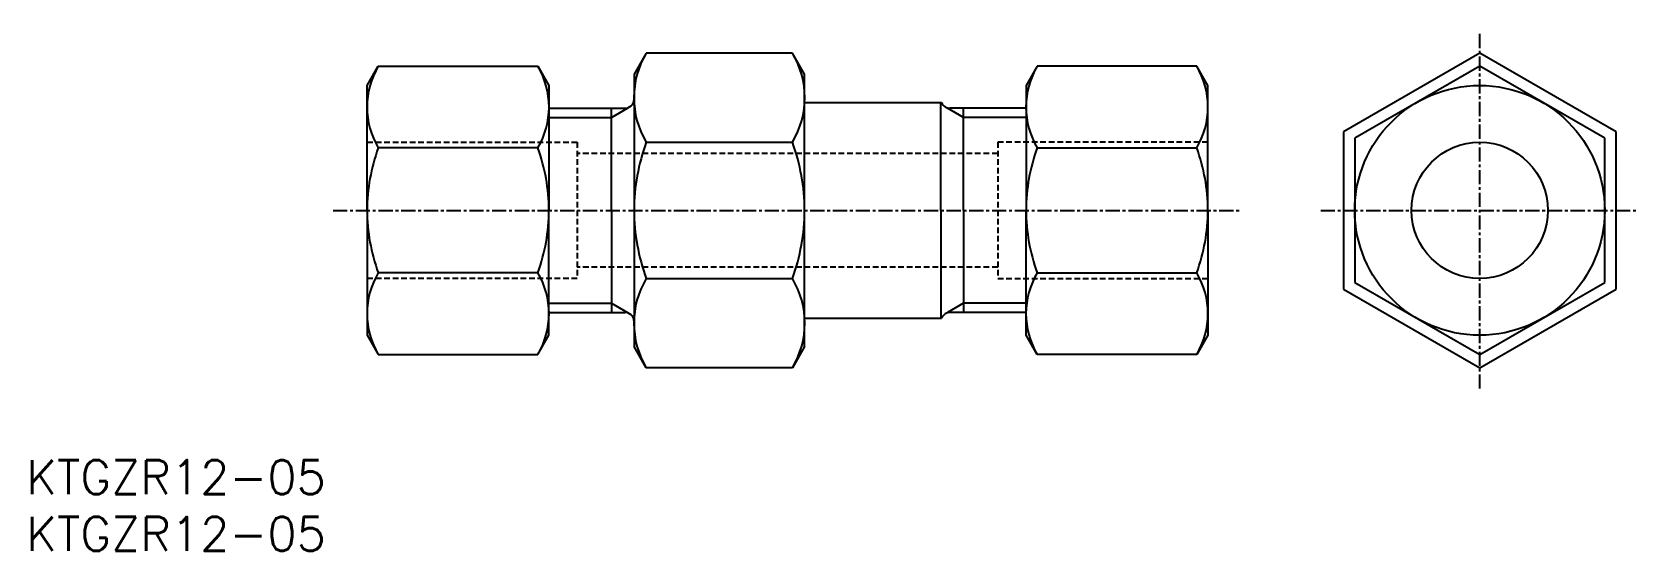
# Model space of a CAD drawing. Extents: x 1 to 142, y 0 to 46.
import ezdxf

# ---------------------------------------------------------------- set-up
doc = ezdxf.new("R2010")
doc.units = 0
doc.linetypes.add('CENTER', pattern=[2, 1.25, -0.25, 0.25, -0.25])
doc.linetypes.add('DASHED', pattern=[0.75, 0.5, -0.25])
doc.layers.get('0').update_dxf_attribs({"linetype": 'CONTINUOUS'})
doc.layers.add('CENTER', color=1, linetype='CENTER')
doc.styles.get("Standard").update_dxf_attribs({"font": 'txt.shx'})

# ---------------------------------------------------------------- blocks, each defined once
blk = doc.blocks.new('*U5')
at = {"color": 7, "linetype": 'CONTINUOUS'}
blk.add_text('KTGZR12-05', height=3, dxfattribs=at).set_placement((0, 0))
blk = doc.blocks.new('*U6')
at = {"color": 7, "linetype": 'CONTINUOUS'}
blk.add_text('KTGZR12-05', height=3, dxfattribs=at).set_placement((0, 5))

msp = doc.modelspace()

# ---------------------------------------------------------------- linework, layer by layer
at = {"color": 7, "linetype": 'CONTINUOUS'}
for p, q in [((54.57, 43.86), (53.5, 42)), ((67.43, 43.86), (54.57, 43.86)), ((68.5, 42), (67.43, 43.86)), ((127.93, 43.86), (115.93, 36.93)), ((139.93, 36.93), (127.93, 43.86)), ((30, 41), (30.98, 42.7)), ((30.98, 42.7), (45.02, 42.7)), ((45.02, 42.7), (46, 41)), ((88.98, 42.7), (88, 41)), ((103.02, 42.7), (88.98, 42.7)), ((104, 41), (103.02, 42.7)), ((127.93, 42.7), (116.93, 36.35)), ((138.93, 36.35), (127.93, 42.7)), ((53.5, 42), (53.5, 18)), ((68.5, 18), (68.5, 42)), ((30, 30), (30, 41)), ((30, 30), (30, 41)), ((46, 41), (46, 30)), ((88, 41), (88, 30)), ((104, 30), (104, 41)), ((104, 30), (104, 41)), ((46, 39), (52.7, 39)), ((51.5, 30), (51.5, 39)), ((68.5, 39.5), (80.56, 39.5)), ((80.5, 30), (80.5, 39.5)), ((88, 39), (81.3, 39)), ((82.5, 30), (82.5, 39)), ((115.93, 36.93), (115.93, 23.07)), ((139.93, 23.07), (139.93, 36.93)), ((45.02, 35.5), (30.98, 35.5)), ((54.57, 36), (67.43, 36)), ((88.98, 35.5), (103.02, 35.5)), ((116.93, 36.35), (116.93, 23.65)), ((138.93, 23.65), (138.93, 36.35)), ((30, 30), (30, 19)), ((30, 30), (30, 19)), ((46, 19), (46, 30)), ((51.5, 30), (51.5, 21)), ((80.5, 30), (80.5, 20.5)), ((80.5, 30), (80.5, 20.5)), ((82.5, 30), (82.5, 21)), ((88, 19), (88, 30)), ((104, 30), (104, 19)), ((104, 30), (104, 19)), ((45.02, 24.5), (30.98, 24.5)), ((88.98, 24.5), (103.02, 24.5)), ((54.57, 24), (67.43, 24)), ((115.93, 23.07), (127.93, 16.14)), ((116.93, 23.65), (127.93, 17.3)), ((127.93, 17.3), (138.93, 23.65)), ((127.93, 16.14), (139.93, 23.07)), ((46, 21), (52.7, 21)), ((68.5, 20.5), (80.56, 20.5)), ((88, 21), (81.3, 21)), ((30, 19), (30.98, 17.3)), ((45.02, 17.3), (46, 19)), ((88.98, 17.3), (88, 19)), ((104, 19), (103.02, 17.3)), ((30.98, 17.3), (45.02, 17.3)), ((54.57, 16.14), (53.5, 18)), ((68.5, 18), (67.43, 16.14)), ((103.02, 17.3), (88.98, 17.3)), ((67.43, 16.14), (54.57, 16.14))]:
    msp.add_line(p, q, dxfattribs=at)
at = {"color": 3, "linetype": 'CONTINUOUS'}
for p, q in [((46, 38.19), (51.5, 38.19)), ((51.5, 38.19), (52.91, 39)), ((82.5, 38.19), (81.09, 39)), ((88, 38.19), (82.5, 38.19)), ((46, 21.81), (51.5, 21.81)), ((51.5, 21.81), (52.91, 21)), ((82.5, 21.81), (81.09, 21)), ((88, 21.81), (82.5, 21.81))]:
    msp.add_line(p, q, dxfattribs=at)
at = {"color": 3, "linetype": 'DASHED'}
for p, q in [((30, 36), (48.5, 36)), ((48.5, 36), (48.5, 24)), ((104, 36), (85.5, 36)), ((85.5, 36), (85.5, 24)), ((85.5, 35), (48.5, 35)), ((85.5, 25), (48.5, 25)), ((48.5, 24), (30, 24)), ((85.5, 24), (104, 24))]:
    msp.add_line(p, q, dxfattribs=at)
at = {"color": 7, "linetype": 'CONTINUOUS'}
for radius in [11, 6]:
    msp.add_circle((127.93, 30), radius, dxfattribs=at)
for centre, radius, start, end in [((61.13, 39.93), 7.65, 149.0947, 210.9053), ((60.87, 39.93), 7.65, 329.0947, 30.9053), ((37, 39.1), 7.01, 149.0947, 210.9053), ((39, 39.1), 7.01, 329.0947, 30.9053), ((95, 39.1), 7.01, 149.0947, 210.9053), ((97, 39.1), 7.01, 329.0947, 30.9053), ((52.7, 39.8), 0.8, 264.6442, 0), ((81.3, 39.8), 0.8, 202.0243, 275.3558), ((81.3, 39.8), 0.8, 202.0243, 275.3558), ((45.89, 30), 15.89, 159.7438, 180), ((30.11, 30), 15.89, 0, 20.2562), ((70.83, 30), 17.33, 159.7438, 180), ((51.17, 30), 17.33, 0, 20.2562), ((103.89, 30), 15.89, 159.7438, 180), ((88.11, 30), 15.89, 0, 20.2562), ((45.89, 30), 15.89, 180, 200.2562), ((30.11, 30), 15.89, 339.7438, 0), ((70.83, 30), 17.33, 180, 200.2562), ((51.17, 30), 17.33, 339.7438, 0), ((103.89, 30), 15.89, 180, 200.2562), ((88.11, 30), 15.89, 339.7438, 0), ((37, 20.9), 7.01, 149.0947, 210.9053), ((39, 20.9), 7.01, 329.0947, 30.9053), ((95, 20.9), 7.01, 149.0947, 210.9053), ((97, 20.9), 7.01, 329.0947, 30.9053), ((61.13, 20.07), 7.65, 149.0947, 210.9053), ((60.87, 20.07), 7.65, 329.0947, 30.9053), ((52.7, 20.2), 0.8, 0, 95.3558), ((81.3, 20.2), 0.8, 84.6442, 157.9757), ((81.3, 20.2), 0.8, 84.6442, 157.9757)]:
    msp.add_arc(centre, radius, start, end, dxfattribs=at)
at = {"layer": 'CENTER', "color": 1, "linetype": 'CENTER'}
for p, q in [((127.93, 14.3), (127.93, 45.7)), ((27, 30), (107, 30)), ((113.93, 30), (141.93, 30))]:
    msp.add_line(p, q, dxfattribs=at)

# ---------------------------------------------------------------- block references
at = {"color": 7, "linetype": 'CONTINUOUS'}
for name in ['*U6', '*U5']:
    msp.add_blockref(name, (0, 0), dxfattribs=at)

doc.saveas('drawing.dxf')
